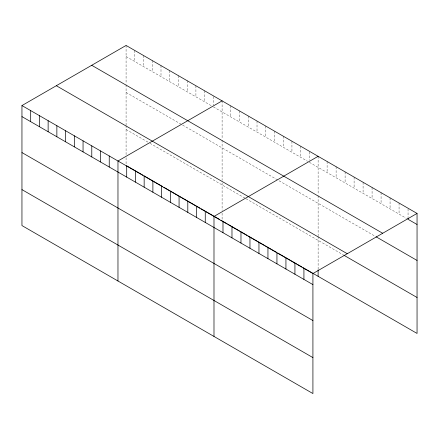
<?xml version="1.0" encoding="UTF-8"?>
<svg xmlns="http://www.w3.org/2000/svg" width="439" height="439" viewBox="0 0 439 439"><rect width="100%" height="100%" fill="white"/><g stroke="black" fill="none" stroke-linecap="round" stroke-linejoin="round"><path stroke-width="0.33" stroke-dasharray="2.19 1.65" d="M126.081 45.442L126.081 83.465M126.081 56.499L211.625 105.887M213.37 106.897L307.646 161.322M309.391 162.331L406.371 218.32M126.081 92.453L375.455 236.423M126.081 129.494L149.359 142.933M149.94 143.268L245.379 198.368M245.961 198.708L343.413 254.971M408.056 208.887L408.056 217.343M399.062 203.048L399.062 214.1M390.068 197.857L390.068 208.909M381.074 192.661L381.074 203.718M372.08 187.469L372.08 198.527M363.086 182.278L363.086 193.33M354.097 177.087L354.097 188.139M345.103 171.89L345.103 182.948M336.109 166.699L336.109 177.757M327.115 161.508L327.115 172.565M318.121 156.317L318.121 194.334M318.121 195.618L318.121 235.738M318.121 236.396L318.121 269.261M309.391 151.927L309.391 160.378M300.66 146.236L300.66 157.294M291.935 141.199L291.935 152.251M283.204 136.156L283.204 147.213M274.474 131.118L274.474 142.17M265.749 126.075L265.749 137.133M257.018 121.038L257.018 132.095M248.287 116L248.287 127.052M239.557 110.957L239.557 122.015M230.832 105.92L230.832 116.972M222.101 100.877L222.101 138.9M222.101 140.184L222.101 180.303M222.101 182.948L222.101 210.61M222.101 213.178L222.101 219.599M213.37 96.492L213.37 104.943M204.645 90.802L204.645 101.853M195.915 85.759L195.915 96.816M187.184 80.721L187.184 91.773M178.453 75.678L178.453 86.735M169.728 70.641L169.728 81.698M160.998 65.603L160.998 76.655M152.267 60.56L152.267 71.617M143.542 55.523L143.542 66.58M134.811 50.485L134.811 61.537M126.081 84.749L126.081 124.863M126.081 125.527L126.081 155.176M126.081 157.744L126.081 164.806"/><path stroke-width="0.66" d="M21.95 105.563L312.919 273.552L312.919 393.558L21.95 225.569L21.95 105.563L126.081 45.442L417.05 213.431L417.05 333.437L302.992 267.587M222.101 100.877L117.97 160.998L117.97 281.004M318.121 156.317L213.991 216.438L213.991 336.439M312.919 273.552L417.05 213.431M417.05 224.488L408.056 219.297L408.056 217.996M91.718 65.285L382.687 233.274M376.014 236.753L417.05 260.442M56.313 85.72L347.282 253.715M343.978 255.295L417.05 297.483M126.662 165.783L142.955 175.194M144.124 175.863L160.416 185.269M160.998 185.609L162.743 186.613M163.906 187.288L177.872 195.35M178.453 195.684L195.333 205.43M195.915 205.765L199.986 208.119M201.15 208.788L219.774 219.538M220.938 220.213L227.336 223.906M228.505 224.581L239.557 230.963M240.726 231.638L247.124 235.331M248.287 236.006L257.018 241.044M257.6 241.379L265.167 245.747M265.749 246.081L274.474 251.124M275.055 251.459L276.8 252.469M277.969 253.138L291.935 261.2M292.517 261.54L296.588 263.888M297.752 264.563L301.829 266.912M21.95 116.615L312.919 284.609M21.95 152.569L312.919 320.558M21.95 189.615L312.919 357.604M318.121 269.903L318.121 276.323M303.925 268.361L303.925 279.413M294.931 263.17L294.931 274.221M285.937 257.973L285.937 269.03M276.943 252.782L276.943 263.839M267.949 247.591L267.949 258.642M258.955 242.399L258.955 253.451M249.961 237.203L249.961 248.26M240.973 232.011L240.973 243.069M231.979 226.82L231.979 237.878M222.985 221.629L222.985 232.681M205.26 211.395L205.26 222.452M196.529 206.357L196.529 217.409M187.804 201.314L187.804 212.372M179.074 196.277L179.074 207.334M170.343 191.239L170.343 202.291M161.612 186.196L161.612 197.254M152.887 181.159L152.887 192.211M144.157 176.116L144.157 187.173M135.426 171.078L135.426 182.136M126.701 166.041L126.701 177.093M109.24 155.96L109.24 167.012M100.509 150.917L100.509 161.975M91.784 145.88L91.784 156.937M83.053 140.842L83.053 151.894M74.323 135.799L74.323 146.856M65.598 130.762L65.598 141.813M56.867 125.719L56.867 136.776M48.136 120.681L48.136 131.738M39.406 115.644L39.406 126.695M30.681 110.601L30.681 121.658"/></g></svg>
